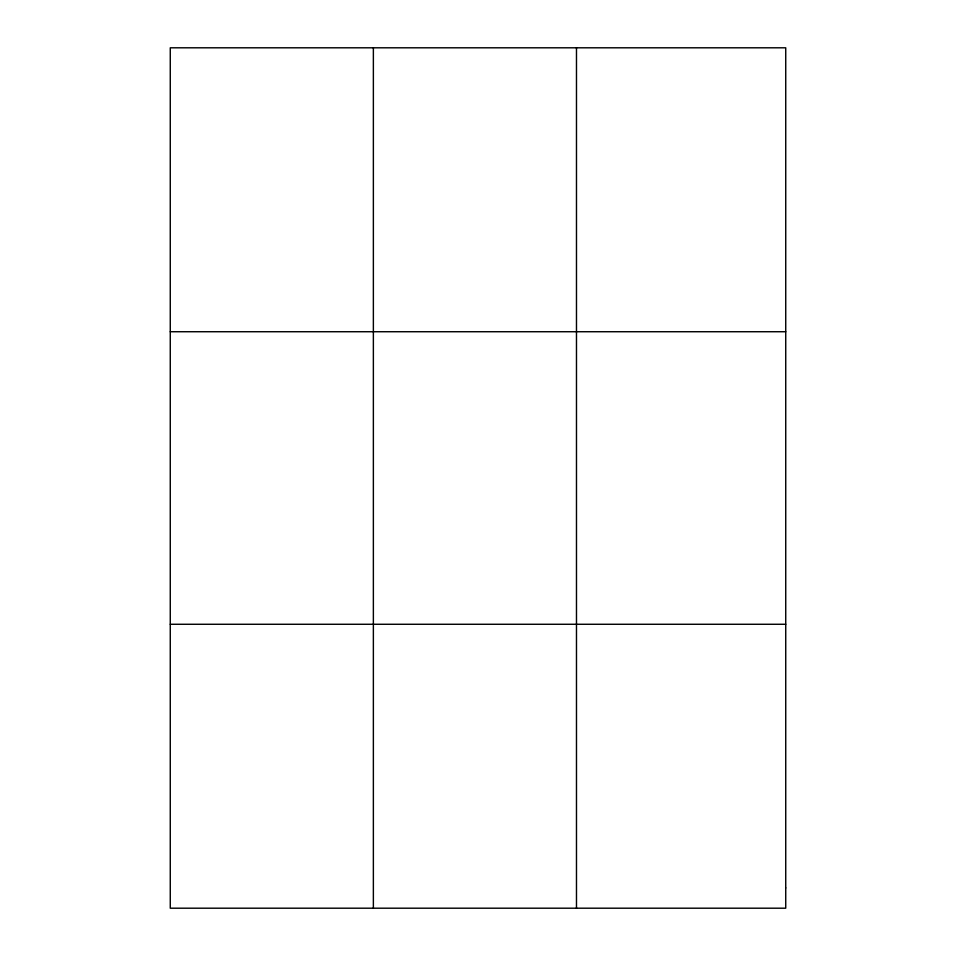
<?xml version="1.0" encoding="UTF-8"?>
<svg xmlns="http://www.w3.org/2000/svg" width="956" height="956" viewBox="0 0 956 956"><rect width="100%" height="100%" fill="white"/><g stroke="black" fill="none" stroke-linecap="round" stroke-linejoin="round"><path stroke-width="1.43" d="M373.366 47.8L373.366 908.2M576.48 47.8L576.48 908.2M170.264 331.732L785.736 331.732M170.264 624.268L785.736 624.268M785.736 887.921L785.736 908.2L170.264 908.2L170.264 47.8L785.736 47.8L785.736 887.921"/></g></svg>
